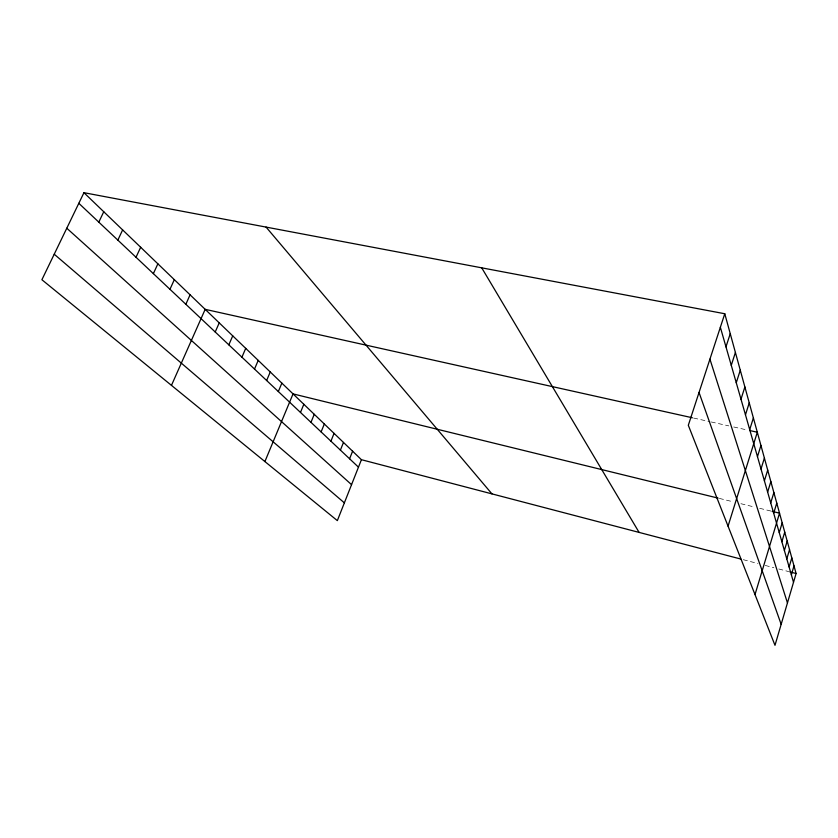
<?xml version="1.0" encoding="UTF-8"?>
<svg xmlns="http://www.w3.org/2000/svg" width="838" height="838" viewBox="0 0 838 838"><rect width="100%" height="100%" fill="white"/><g stroke="black" fill="none" stroke-linecap="round" stroke-linejoin="round"><path stroke-width="0.63" stroke-dasharray="4.19 3.14" d="M693.634 418.057L709.985 421.692M711.253 421.975L728.756 425.872M733.721 426.982L747.381 430.02M719.371 498.421L733.313 501.847M740.928 503.711L754.734 507.095M759.689 508.31L770.855 511.044M743.316 559.7L757.929 563.524M765.23 565.441L773.83 567.693M778.774 568.981L788.673 571.579"/><path stroke-width="1.26" d="M724.776 313.747L796.1 573.517L774.993 645.312L688.312 425.275L724.776 313.747L83.947 192.688L41.9 279.735L337.347 520.628L361.419 459.695L83.947 192.688M789.124 566.991L791.816 557.909M791.365 574.795L793.995 565.86M784.389 550.482L787.186 541.065M786.798 558.894L789.543 549.644M781.875 541.725L784.735 532.14M755.007 594.571L779.529 513.181L772.091 511.348M779.256 532.612L782.189 522.849M773.694 513.223L776.763 503.093M767.639 492.105L770.855 481.567M770.73 502.894L773.872 492.566M764.403 480.823L767.702 470.076M761.009 469.018L764.392 458.051M757.468 456.647L760.935 445.449M728.054 526.149L757.311 432.23L749.863 430.575M749.717 429.622L753.383 417.921M745.464 414.831L749.245 402.858M740.991 399.223L744.877 386.967M736.267 382.757L740.279 370.197M731.27 365.326L735.408 352.463M725.97 346.869L730.244 333.681M349.582 458.784L352.599 451.2M340.406 450.121L343.486 442.433M330.926 441.165L334.069 433.372M321.111 431.916L324.327 424.007M310.971 422.342L314.26 414.307M300.475 412.443L303.838 404.283M264.902 461.56L293.038 393.891L718.103 498.118M278.331 391.545L281.861 383.134M266.641 380.515L270.255 371.967M254.511 369.076L258.219 360.382M241.92 357.187L245.723 348.357M228.837 344.837L232.734 335.86M215.219 331.995L219.231 322.86M171.465 385.375L205.174 309.337L692.377 417.774M185.847 304.278L190.079 294.819M169.967 289.288L174.325 279.662M153.375 273.638L157.869 263.823M136.018 257.266L140.658 247.262M117.844 240.118L122.641 229.916M98.8 222.154L103.755 211.752M361.419 459.695L740.844 559.051M789.909 571.904L796.1 573.517M54.229 254.218L344.366 502.852M66.778 228.229L351.551 484.668M78.824 203.299L358.475 467.164M266.075 227.088L491.948 493.875M481.724 267.835L639.111 532.413M699.039 392.467L781.163 624.341M709.933 359.156L787.458 602.92M720.355 327.281L793.513 582.305"/></g></svg>
